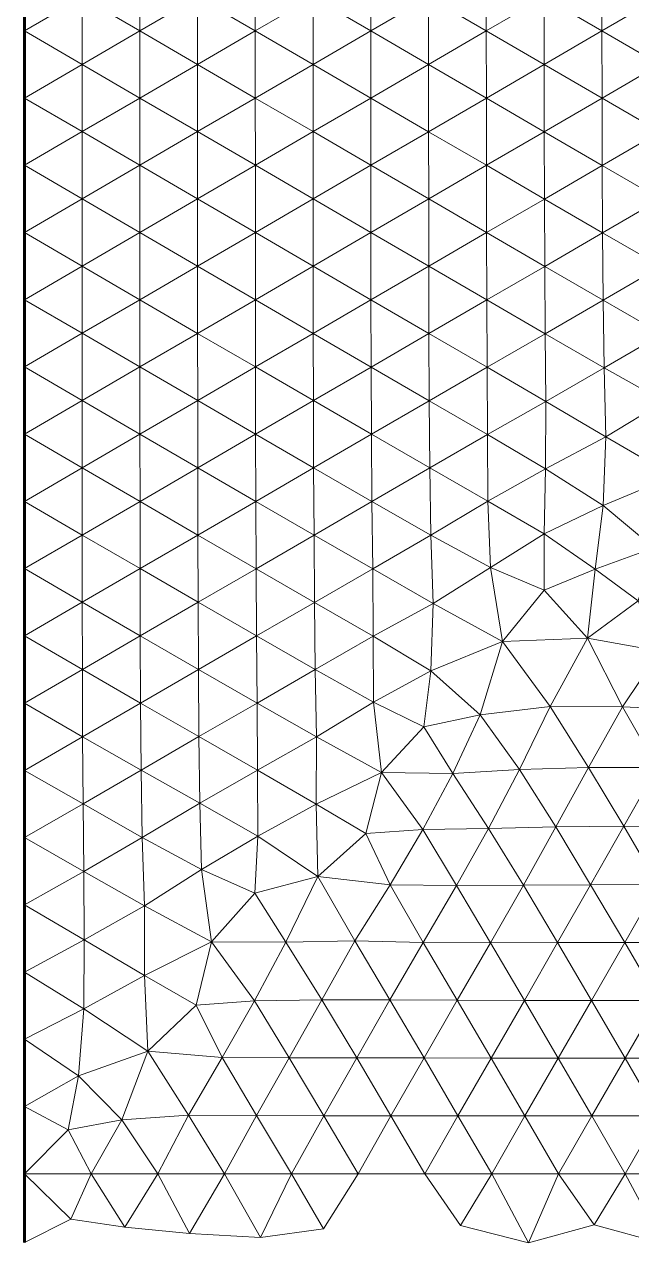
# Model space of a CAD drawing. Extents: x 1.2 to 53.9, y -43.5 to 3.2.
# Drawn here: x 31.409 to 33.231, y -43.469 to -39.812 of the extents above; entities that cross this region are included whole.
import ezdxf

# ---------------------------------------------------------------- set-up
doc = ezdxf.new("R2010")
doc.units = 0
doc.header["$MEASUREMENT"] = 0
doc.layers.add('layer', color=7, linetype='Continuous')

msp = doc.modelspace()

# ---------------------------------------------------------------- linework, layer by layer
at = {"color": 1, "lineweight": 60}
msp.add_line((31.4091, -43.4649), (31.4091, -23.259), dxfattribs=at)
at = {"layer": 'layer', "color": 47, "lineweight": 9}
for points in [[(31.4091, -39.63), (31.4091, -39.8316), (31.5823, -39.7308)], [(31.7555, -39.63), (31.5823, -39.7308), (31.7555, -39.8316)], [(31.7555, -39.63), (31.7555, -39.8316), (31.9287, -39.7308)], [(32.1019, -39.63), (31.9287, -39.7308), (32.1019, -39.8316)], [(32.1019, -39.63), (32.1019, -39.8316), (32.2751, -39.7308)], [(32.4483, -39.63), (32.2751, -39.7308), (32.4484, -39.8316)], [(32.4483, -39.63), (32.4484, -39.8316), (32.6216, -39.7308)], [(32.7948, -39.63), (32.6216, -39.7308), (32.7949, -39.8316)], [(32.7948, -39.63), (32.7949, -39.8316), (32.9682, -39.7308)], [(33.1414, -39.63), (32.9682, -39.7308), (33.1416, -39.8316)], [(33.1414, -39.63), (33.1416, -39.8316), (33.3149, -39.7308)], [(31.5823, -39.7308), (31.4091, -39.8316), (31.5823, -39.9324)], [(31.5823, -39.7308), (31.5823, -39.9324), (31.7555, -39.8316)], [(31.9287, -39.7308), (31.7555, -39.8316), (31.9287, -39.9324)], [(31.9287, -39.7308), (31.9287, -39.9324), (32.1019, -39.8316)], [(32.2751, -39.7308), (32.1019, -39.8316), (32.2752, -39.9324)], [(32.2751, -39.7308), (32.2752, -39.9324), (32.4484, -39.8316)], [(32.6216, -39.7308), (32.4484, -39.8316), (32.6217, -39.9324)], [(32.6216, -39.7308), (32.6217, -39.9324), (32.7949, -39.8316)], [(32.9682, -39.7308), (32.7949, -39.8316), (32.9684, -39.9325)], [(32.9682, -39.7308), (32.9684, -39.9325), (33.1416, -39.8316)], [(33.3149, -39.7308), (33.1416, -39.8316), (33.3154, -39.9325)], [(31.4091, -39.8316), (31.4091, -40.0332), (31.5823, -39.9324)], [(31.7555, -39.8316), (31.5823, -39.9324), (31.7555, -40.0332)], [(31.7555, -39.8316), (31.7555, -40.0332), (31.9287, -39.9324)], [(32.1019, -39.8316), (31.9287, -39.9324), (32.1019, -40.0332)], [(32.1019, -39.8316), (32.1019, -40.0332), (32.2752, -39.9324)], [(32.4484, -39.8316), (32.2752, -39.9324), (32.4484, -40.0332)], [(32.4484, -39.8316), (32.4484, -40.0332), (32.6217, -39.9324)], [(32.7949, -39.8316), (32.6217, -39.9324), (32.7951, -40.0333)], [(32.7949, -39.8316), (32.7951, -40.0333), (32.9684, -39.9325)], [(33.1416, -39.8316), (32.9684, -39.9325), (33.1421, -40.0333)], [(33.1416, -39.8316), (33.1421, -40.0333), (33.3154, -39.9325)], [(31.5823, -39.9324), (31.4091, -40.0332), (31.5823, -40.134)], [(31.5823, -39.9324), (31.5823, -40.134), (31.7555, -40.0332)], [(31.9287, -39.9324), (31.7555, -40.0332), (31.9287, -40.134)], [(31.9287, -39.9324), (31.9287, -40.134), (32.1019, -40.0332)], [(32.2752, -39.9324), (32.1019, -40.0332), (32.2752, -40.134)], [(32.2752, -39.9324), (32.2752, -40.134), (32.4484, -40.0332)], [(32.6217, -39.9324), (32.4484, -40.0332), (32.6218, -40.1341)], [(32.6217, -39.9324), (32.6218, -40.1341), (32.7951, -40.0333)], [(32.9684, -39.9325), (32.7951, -40.0333), (32.9687, -40.1342)], [(32.9684, -39.9325), (32.9687, -40.1342), (33.1421, -40.0333)], [(33.3154, -39.9325), (33.1421, -40.0333), (33.3163, -40.1343)], [(31.4091, -40.0332), (31.4091, -40.2348), (31.5823, -40.134)], [(31.7555, -40.0332), (31.5823, -40.134), (31.7555, -40.2348)], [(31.7555, -40.0332), (31.7555, -40.2348), (31.9287, -40.134)], [(32.1019, -40.0332), (31.9287, -40.134), (32.102, -40.2348)], [(32.1019, -40.0332), (32.102, -40.2348), (32.2752, -40.134)], [(32.4484, -40.0332), (32.2752, -40.134), (32.4486, -40.2349)], [(32.4484, -40.0332), (32.4486, -40.2349), (32.6218, -40.1341)], [(32.7951, -40.0333), (32.6218, -40.1341), (32.7954, -40.235)], [(32.7951, -40.0333), (32.7954, -40.235), (32.9687, -40.1342)], [(33.1421, -40.0333), (32.9687, -40.1342), (33.1428, -40.2352)], [(33.1421, -40.0333), (33.1428, -40.2352), (33.3163, -40.1343)], [(31.5823, -40.134), (31.4091, -40.2348), (31.5823, -40.3356)], [(31.5823, -40.134), (31.5823, -40.3356), (31.7555, -40.2348)], [(31.9287, -40.134), (31.7555, -40.2348), (31.9288, -40.3356)], [(31.9287, -40.134), (31.9288, -40.3356), (32.102, -40.2348)], [(32.2752, -40.134), (32.102, -40.2348), (32.2753, -40.3357)], [(32.2752, -40.134), (32.2753, -40.3357), (32.4486, -40.2349)], [(32.6218, -40.1341), (32.4486, -40.2349), (32.6221, -40.3358)], [(32.6218, -40.1341), (32.6221, -40.3358), (32.7954, -40.235)], [(32.9687, -40.1342), (32.7954, -40.235), (32.9694, -40.336)], [(32.9687, -40.1342), (32.9694, -40.336), (33.1428, -40.2352)], [(33.3163, -40.1343), (33.1428, -40.2352), (33.3178, -40.3363)], [(31.4091, -40.2348), (31.4091, -40.4364), (31.5823, -40.3356)], [(31.7555, -40.2348), (31.5823, -40.3356), (31.7555, -40.4364)], [(31.7555, -40.2348), (31.7555, -40.4364), (31.9288, -40.3356)], [(32.102, -40.2348), (31.9288, -40.3356), (32.102, -40.4365)], [(32.102, -40.2348), (32.102, -40.4365), (32.2753, -40.3357)], [(32.4486, -40.2349), (32.2753, -40.3357), (32.4487, -40.4365)], [(32.4486, -40.2349), (32.4487, -40.4365), (32.6221, -40.3358)], [(32.7954, -40.235), (32.6221, -40.3358), (32.7959, -40.4368)], [(32.7954, -40.235), (32.7959, -40.4368), (32.9694, -40.336)], [(33.1428, -40.2352), (32.9694, -40.336), (33.144, -40.4372)], [(33.1428, -40.2352), (33.144, -40.4372), (33.3178, -40.3363)], [(31.5823, -40.3356), (31.4091, -40.4364), (31.5823, -40.5372)], [(31.5823, -40.3356), (31.5823, -40.5372), (31.7555, -40.4364)], [(31.9288, -40.3356), (31.7555, -40.4364), (31.9288, -40.5372)], [(31.9288, -40.3356), (31.9288, -40.5372), (32.102, -40.4365)], [(32.2753, -40.3357), (32.102, -40.4365), (32.2754, -40.5373)], [(32.2753, -40.3357), (32.2754, -40.5373), (32.4487, -40.4365)], [(32.6221, -40.3358), (32.4487, -40.4365), (32.6224, -40.5375)], [(32.6221, -40.3358), (32.6224, -40.5375), (32.7959, -40.4368)], [(32.9694, -40.336), (32.7959, -40.4368), (32.9703, -40.538)], [(32.9694, -40.336), (32.9703, -40.538), (33.144, -40.4372)], [(33.3178, -40.3363), (33.144, -40.4372), (33.3199, -40.5387)], [(31.4091, -40.4364), (31.4091, -40.638), (31.5823, -40.5372)], [(31.7555, -40.4364), (31.5823, -40.5372), (31.7556, -40.638)], [(31.7555, -40.4364), (31.7556, -40.638), (31.9288, -40.5372)], [(32.102, -40.4365), (31.9288, -40.5372), (32.1022, -40.6381)], [(32.102, -40.4365), (32.1022, -40.6381), (32.2754, -40.5373)], [(32.4487, -40.4365), (32.2754, -40.5373), (32.449, -40.6382)], [(32.4487, -40.4365), (32.449, -40.6382), (32.6224, -40.5375)], [(32.7959, -40.4368), (32.6224, -40.5375), (32.7966, -40.6387)], [(32.7959, -40.4368), (32.7966, -40.6387), (32.9703, -40.538)], [(33.144, -40.4372), (32.9703, -40.538), (33.1458, -40.6395)], [(33.144, -40.4372), (33.1458, -40.6395), (33.3199, -40.5387)], [(31.5823, -40.5372), (31.4091, -40.638), (31.5823, -40.7388)], [(31.5823, -40.5372), (31.5823, -40.7388), (31.7556, -40.638)], [(31.9288, -40.5372), (31.7556, -40.638), (31.9289, -40.7389)], [(31.9288, -40.5372), (31.9289, -40.7389), (32.1022, -40.6381)], [(32.2754, -40.5373), (32.1022, -40.6381), (32.2757, -40.739)], [(32.2754, -40.5373), (32.2757, -40.739), (32.449, -40.6382)], [(32.6224, -40.5375), (32.449, -40.6382), (32.6229, -40.7393)], [(32.6224, -40.5375), (32.6229, -40.7393), (32.7966, -40.6387)], [(32.9703, -40.538), (32.7966, -40.6387), (32.9717, -40.7403)], [(32.9703, -40.538), (32.9717, -40.7403), (33.1458, -40.6395)], [(33.3199, -40.5387), (33.1458, -40.6395), (33.3227, -40.7411)], [(31.4091, -40.638), (31.4091, -40.8396), (31.5823, -40.7388)], [(31.7556, -40.638), (31.5823, -40.7388), (31.7557, -40.8397)], [(31.7556, -40.638), (31.7557, -40.8397), (31.9289, -40.7389)], [(32.1022, -40.6381), (31.9289, -40.7389), (32.1024, -40.8397)], [(32.1022, -40.6381), (32.1024, -40.8397), (32.2757, -40.739)], [(32.449, -40.6382), (32.2757, -40.739), (32.4495, -40.8399)], [(32.449, -40.6382), (32.4495, -40.8399), (32.6229, -40.7393)], [(32.7966, -40.6387), (32.6229, -40.7393), (32.7975, -40.8407)], [(32.7966, -40.6387), (32.7975, -40.8407), (32.9717, -40.7403)], [(33.1458, -40.6395), (32.9717, -40.7403), (33.1488, -40.8426)], [(33.1458, -40.6395), (33.1488, -40.8426), (33.3227, -40.7411)], [(31.5823, -40.7388), (31.4091, -40.8396), (31.5824, -40.9405)], [(31.5823, -40.7388), (31.5824, -40.9405), (31.7557, -40.8397)], [(31.9289, -40.7389), (31.7557, -40.8397), (31.9291, -40.9405)], [(31.9289, -40.7389), (31.9291, -40.9405), (32.1024, -40.8397)], [(32.2757, -40.739), (32.1024, -40.8397), (32.2761, -40.9406)], [(32.2757, -40.739), (32.2761, -40.9406), (32.4495, -40.8399)], [(32.6229, -40.7393), (32.4495, -40.8399), (32.6237, -40.941)], [(32.6229, -40.7393), (32.6237, -40.941), (32.7975, -40.8407)], [(32.9717, -40.7403), (32.7975, -40.8407), (32.9735, -40.9432)], [(32.9717, -40.7403), (32.9735, -40.9432), (33.1488, -40.8426)], [(33.3227, -40.7411), (33.1488, -40.8426), (33.3282, -40.9432)], [(31.4091, -40.8396), (31.4091, -41.0413), (31.5824, -40.9405)], [(31.7557, -40.8397), (31.5824, -40.9405), (31.7558, -41.0413)], [(31.7557, -40.8397), (31.7558, -41.0413), (31.9291, -40.9405)], [(32.1024, -40.8397), (31.9291, -40.9405), (32.1028, -41.0413)], [(32.1024, -40.8397), (32.1028, -41.0413), (32.2761, -40.9406)], [(32.4495, -40.8399), (32.2761, -40.9406), (32.4503, -41.0415)], [(32.4495, -40.8399), (32.4503, -41.0415), (32.6237, -40.941)], [(32.7975, -40.8407), (32.6237, -40.941), (32.7984, -41.0424)], [(32.7975, -40.8407), (32.7984, -41.0424), (32.9735, -40.9432)], [(33.1488, -40.8426), (32.9735, -40.9432), (33.1538, -41.0491)], [(33.1488, -40.8426), (33.1538, -41.0491), (33.3282, -40.9432)], [(31.5824, -40.9405), (31.4091, -41.0413), (31.5825, -41.1421)], [(31.5824, -40.9405), (31.5825, -41.1421), (31.7558, -41.0413)], [(31.9291, -40.9405), (31.7558, -41.0413), (31.9294, -41.1421)], [(31.9291, -40.9405), (31.9294, -41.1421), (32.1028, -41.0413)], [(32.2761, -40.9406), (32.1028, -41.0413), (32.2769, -41.1422)], [(32.2761, -40.9406), (32.2769, -41.1422), (32.4503, -41.0415)], [(32.6237, -40.941), (32.4503, -41.0415), (32.6252, -41.1423)], [(32.6237, -40.941), (32.6252, -41.1423), (32.7984, -41.0424)], [(32.9735, -40.9432), (32.7984, -41.0424), (32.9729, -41.1451)], [(32.9735, -40.9432), (32.9729, -41.1451), (33.1538, -41.0491)], [(33.3282, -40.9432), (33.1538, -41.0491), (33.3567, -41.1672)], [(31.4091, -41.0413), (31.4091, -41.2429), (31.5825, -41.1421)], [(31.7558, -41.0413), (31.5825, -41.1421), (31.756, -41.2429)], [(31.7558, -41.0413), (31.756, -41.2429), (31.9294, -41.1421)], [(32.1028, -41.0413), (31.9294, -41.1421), (32.1034, -41.243)], [(32.1028, -41.0413), (32.1034, -41.243), (32.2769, -41.1422)], [(32.4503, -41.0415), (32.2769, -41.1422), (32.452, -41.2431)], [(32.4503, -41.0415), (32.452, -41.2431), (32.6252, -41.1423)], [(32.7984, -41.0424), (32.6252, -41.1423), (32.7998, -41.2423)], [(32.7984, -41.0424), (32.7998, -41.2423), (32.9729, -41.1451)], [(33.1538, -41.0491), (32.9729, -41.1451), (33.1452, -41.2548)], [(33.1538, -41.0491), (33.1452, -41.2548), (33.3567, -41.1672)], [(31.5825, -41.1421), (31.4091, -41.2429), (31.5826, -41.3437)], [(31.5825, -41.1421), (31.5826, -41.3437), (31.756, -41.2429)], [(31.9294, -41.1421), (31.756, -41.2429), (31.9298, -41.3437)], [(31.9294, -41.1421), (31.9298, -41.3437), (32.1034, -41.243)], [(32.2769, -41.1422), (32.1034, -41.243), (32.2781, -41.3439)], [(32.2769, -41.1422), (32.2781, -41.3439), (32.452, -41.2431)], [(32.6252, -41.1423), (32.452, -41.2431), (32.6287, -41.3437)], [(32.6252, -41.1423), (32.6287, -41.3437), (32.7998, -41.2423)], [(32.9729, -41.1451), (32.7998, -41.2423), (32.969, -41.3397)], [(32.9729, -41.1451), (32.969, -41.3397), (33.1452, -41.2548)], [(33.3567, -41.1672), (33.1452, -41.2548), (33.2976, -41.3822)], [(31.4091, -41.2429), (31.4091, -41.4445), (31.5826, -41.3437)], [(31.756, -41.2429), (31.5826, -41.3437), (31.7563, -41.4445)], [(31.756, -41.2429), (31.7563, -41.4445), (31.9298, -41.3437)], [(32.1034, -41.243), (31.9298, -41.3437), (32.1042, -41.4446)], [(32.1034, -41.243), (32.1042, -41.4446), (32.2781, -41.3439)], [(32.452, -41.2431), (32.2781, -41.3439), (32.4546, -41.4453)], [(32.452, -41.2431), (32.4546, -41.4453), (32.6287, -41.3437)], [(32.7998, -41.2423), (32.6287, -41.3437), (32.8072, -41.4411)], [(32.7998, -41.2423), (32.8072, -41.4411), (32.969, -41.3397)], [(33.1452, -41.2548), (32.969, -41.3397), (33.1219, -41.4465)], [(33.1452, -41.2548), (33.1219, -41.4465), (33.2976, -41.3822)], [(31.5826, -41.3437), (31.4091, -41.4445), (31.5828, -41.5453)], [(31.5826, -41.3437), (31.5828, -41.5453), (31.7563, -41.4445)], [(31.9298, -41.3437), (31.7563, -41.4445), (31.9304, -41.5452)], [(31.9298, -41.3437), (31.9304, -41.5452), (32.1042, -41.4446)], [(32.2781, -41.3439), (32.1042, -41.4446), (32.2794, -41.5455)], [(32.2781, -41.3439), (32.2794, -41.5455), (32.4546, -41.4453)], [(32.6287, -41.3437), (32.4546, -41.4453), (32.6359, -41.5485)], [(32.6287, -41.3437), (32.6359, -41.5485), (32.8072, -41.4411)], [(32.969, -41.3397), (32.8072, -41.4411), (32.9682, -41.5088)], [(32.969, -41.3397), (32.9682, -41.5088), (33.1219, -41.4465)], [(33.1219, -41.4465), (33.2503, -41.5409), (33.2976, -41.3822)], [(31.4091, -41.4445), (31.4091, -41.6461), (31.5828, -41.5453)], [(31.7563, -41.4445), (31.5828, -41.5453), (31.7568, -41.646)], [(31.7563, -41.4445), (31.7568, -41.646), (31.9304, -41.5452)], [(32.1042, -41.4446), (31.9304, -41.5452), (32.1053, -41.646)], [(32.1042, -41.4446), (32.1053, -41.646), (32.2794, -41.5455)], [(32.4546, -41.4453), (32.2794, -41.5455), (32.4556, -41.6469)], [(32.4546, -41.4453), (32.4556, -41.6469), (32.6359, -41.5485)], [(32.8072, -41.4411), (32.6359, -41.5485), (32.8431, -41.6633)], [(32.8072, -41.4411), (32.8431, -41.6633), (32.9682, -41.5088)], [(32.9682, -41.5088), (33.0989, -41.6528), (33.1219, -41.4465)], [(33.1219, -41.4465), (33.0989, -41.6528), (33.2503, -41.5409)], [(32.9682, -41.5088), (32.8431, -41.6633), (33.0989, -41.6528)], [(31.5828, -41.5453), (31.4091, -41.6461), (31.5831, -41.7468)], [(31.5828, -41.5453), (31.5831, -41.7468), (31.7568, -41.646)], [(31.9304, -41.5452), (31.7568, -41.646), (31.9314, -41.7467)], [(31.9304, -41.5452), (31.9314, -41.7467), (32.1053, -41.646)], [(32.2794, -41.5455), (32.1053, -41.646), (32.2811, -41.7466)], [(32.2794, -41.5455), (32.2811, -41.7466), (32.4556, -41.6469)], [(32.6359, -41.5485), (32.4556, -41.6469), (32.6289, -41.7508)], [(32.6359, -41.5485), (32.6289, -41.7508), (32.8431, -41.6633)], [(33.0989, -41.6528), (33.3152, -41.6919), (33.2503, -41.5409)], [(31.4091, -41.6461), (31.4091, -41.8477), (31.5831, -41.7468)], [(31.7568, -41.646), (31.5831, -41.7468), (31.7576, -41.8474)], [(31.7568, -41.646), (31.7576, -41.8474), (31.9314, -41.7467)], [(32.1053, -41.646), (31.9314, -41.7467), (32.1071, -41.8475)], [(32.1053, -41.646), (32.1071, -41.8475), (32.2811, -41.7466)], [(32.4556, -41.6469), (32.2811, -41.7466), (32.4562, -41.8445)], [(32.4556, -41.6469), (32.4562, -41.8445), (32.6289, -41.7508)], [(32.8431, -41.6633), (32.6289, -41.7508), (32.7764, -41.8829)], [(32.8431, -41.6633), (32.7764, -41.8829), (32.9868, -41.8578)], [(32.8431, -41.6633), (32.9868, -41.8578), (33.0989, -41.6528)], [(32.9868, -41.8578), (33.2038, -41.8589), (33.0989, -41.6528)], [(33.0989, -41.6528), (33.2038, -41.8589), (33.3152, -41.6919)], [(33.2038, -41.8589), (33.4105, -41.8677), (33.3152, -41.6919)], [(31.5831, -41.7468), (31.4091, -41.8477), (31.5838, -41.9484)], [(31.5831, -41.7468), (31.5838, -41.9484), (31.7576, -41.8474)], [(31.9314, -41.7467), (31.7576, -41.8474), (31.9327, -41.9479)], [(31.9314, -41.7467), (31.9327, -41.9479), (32.1071, -41.8475)], [(32.2811, -41.7466), (32.1071, -41.8475), (32.2859, -41.9489)], [(32.2811, -41.7466), (32.2859, -41.9489), (32.4562, -41.8445)], [(32.6289, -41.7508), (32.4562, -41.8445), (32.6074, -41.9185)], [(32.6289, -41.7508), (32.6074, -41.9185), (32.7764, -41.8829)], [(31.4091, -41.8477), (31.4091, -42.0493), (31.5838, -41.9484)], [(31.7576, -41.8474), (31.5838, -41.9484), (31.7591, -42.0487)], [(31.7576, -41.8474), (31.7591, -42.0487), (31.9327, -41.9479)], [(32.1071, -41.8475), (31.9327, -41.9479), (32.1086, -42.0484)], [(32.1071, -41.8475), (32.1086, -42.0484), (32.2859, -41.9489)], [(32.4562, -41.8445), (32.2859, -41.9489), (32.4806, -42.0554)], [(32.4562, -41.8445), (32.4806, -42.0554), (32.6074, -41.9185)], [(32.7764, -41.8829), (32.8945, -42.0471), (32.9868, -41.8578)], [(32.8945, -42.0471), (33.1011, -42.0404), (32.9868, -41.8578)], [(32.9868, -41.8578), (33.1011, -42.0404), (33.2038, -41.8589)], [(33.1011, -42.0404), (33.3077, -42.0412), (33.2038, -41.8589)], [(33.2038, -41.8589), (33.3077, -42.0412), (33.4105, -41.8677)], [(32.6074, -41.9185), (32.6946, -42.0591), (32.7764, -41.8829)], [(32.6946, -42.0591), (32.8945, -42.0471), (32.7764, -41.8829)], [(32.6074, -41.9185), (32.4806, -42.0554), (32.6946, -42.0591)], [(31.5838, -41.9484), (31.4091, -42.0493), (31.585, -42.1501)], [(31.5838, -41.9484), (31.585, -42.1501), (31.7591, -42.0487)], [(31.9327, -41.9479), (31.7591, -42.0487), (31.935, -42.1482)], [(31.9327, -41.9479), (31.935, -42.1482), (32.1086, -42.0484)], [(32.2859, -41.9489), (32.1086, -42.0484), (32.2842, -42.151)], [(32.2859, -41.9489), (32.2842, -42.151), (32.4806, -42.0554)], [(32.8945, -42.0471), (33.0036, -42.219), (33.1011, -42.0404)], [(33.0036, -42.219), (33.2071, -42.2172), (33.1011, -42.0404)], [(33.1011, -42.0404), (33.2071, -42.2172), (33.3077, -42.0412)], [(33.2071, -42.2172), (33.41, -42.2176), (33.3077, -42.0412)], [(31.4091, -42.0493), (31.4091, -42.2509), (31.585, -42.1501)], [(31.7591, -42.0487), (31.585, -42.1501), (31.7624, -42.2504)], [(31.7591, -42.0487), (31.7624, -42.2504), (31.935, -42.1482)], [(32.1086, -42.0484), (31.935, -42.1482), (32.1094, -42.2467)], [(32.1086, -42.0484), (32.1094, -42.2467), (32.2842, -42.151)], [(32.4806, -42.0554), (32.2842, -42.151), (32.4332, -42.2387)], [(32.4806, -42.0554), (32.4332, -42.2387), (32.6041, -42.2272)], [(32.4806, -42.0554), (32.6041, -42.2272), (32.6946, -42.0591)], [(32.6041, -42.2272), (32.8019, -42.2234), (32.6946, -42.0591)], [(32.6946, -42.0591), (32.8019, -42.2234), (32.8945, -42.0471)], [(32.8019, -42.2234), (33.0036, -42.219), (32.8945, -42.0471)], [(31.585, -42.1501), (31.4091, -42.2509), (31.5872, -42.3528)], [(31.585, -42.1501), (31.5872, -42.3528), (31.7624, -42.2504)], [(31.935, -42.1482), (31.7624, -42.2504), (31.9408, -42.347)], [(31.935, -42.1482), (31.9408, -42.347), (32.1094, -42.2467)], [(32.2842, -42.151), (32.1094, -42.2467), (32.2897, -42.3675)], [(32.2842, -42.151), (32.2897, -42.3675), (32.4332, -42.2387)], [(32.4332, -42.2387), (32.5067, -42.3924), (32.6041, -42.2272)], [(32.5067, -42.3924), (32.7057, -42.3947), (32.6041, -42.2272)], [(32.6041, -42.2272), (32.7057, -42.3947), (32.8019, -42.2234)], [(32.7057, -42.3947), (32.9063, -42.3936), (32.8019, -42.2234)], [(32.8019, -42.2234), (32.9063, -42.3936), (33.0036, -42.219)], [(32.9063, -42.3936), (33.108, -42.3923), (33.0036, -42.219)], [(33.0036, -42.219), (33.108, -42.3923), (33.2071, -42.2172)], [(33.108, -42.3923), (33.3099, -42.3918), (33.2071, -42.2172)], [(33.2071, -42.2172), (33.3099, -42.3918), (33.41, -42.2176)], [(31.4091, -42.2509), (31.4091, -42.4525), (31.5872, -42.3528)], [(31.7624, -42.2504), (31.5872, -42.3528), (31.7695, -42.4557)], [(31.7624, -42.2504), (31.7695, -42.4557), (31.9408, -42.347)], [(32.1094, -42.2467), (31.9408, -42.347), (32.1006, -42.4179)], [(32.1094, -42.2467), (32.1006, -42.4179), (32.2897, -42.3675)], [(32.2897, -42.3675), (32.5067, -42.3924), (32.4332, -42.2387)], [(31.5872, -42.3528), (31.4091, -42.4525), (31.5886, -42.5573)], [(31.5872, -42.3528), (31.5886, -42.5573), (31.7695, -42.4557)], [(31.9408, -42.347), (31.7695, -42.4557), (31.9709, -42.5633)], [(31.9408, -42.347), (31.9709, -42.5633), (32.1006, -42.4179)], [(32.1006, -42.4179), (32.1939, -42.5647), (32.2897, -42.3675)], [(32.1939, -42.5647), (32.4007, -42.5609), (32.2897, -42.3675)], [(32.2897, -42.3675), (32.4007, -42.5609), (32.5067, -42.3924)], [(32.4007, -42.5609), (32.6059, -42.5651), (32.5067, -42.3924)], [(32.5067, -42.3924), (32.6059, -42.5651), (32.7057, -42.3947)], [(32.6059, -42.5651), (32.8076, -42.5662), (32.7057, -42.3947)], [(32.7057, -42.3947), (32.8076, -42.5662), (32.9063, -42.3936)], [(32.8076, -42.5662), (33.0089, -42.566), (32.9063, -42.3936)], [(32.9063, -42.3936), (33.0089, -42.566), (33.108, -42.3923)], [(33.0089, -42.566), (33.2102, -42.5657), (33.108, -42.3923)], [(33.108, -42.3923), (33.2102, -42.5657), (33.3099, -42.3918)], [(33.2102, -42.5657), (33.4112, -42.5657), (33.3099, -42.3918)], [(32.1006, -42.4179), (31.9709, -42.5633), (32.1939, -42.5647)], [(31.4091, -42.4525), (31.4091, -42.6542), (31.5886, -42.5573)], [(31.7695, -42.4557), (31.5886, -42.5573), (31.7698, -42.6641)], [(31.7695, -42.4557), (31.7698, -42.6641), (31.9709, -42.5633)], [(31.5886, -42.5573), (31.4091, -42.6542), (31.5878, -42.7646)], [(31.5886, -42.5573), (31.5878, -42.7646), (31.7698, -42.6641)], [(31.9709, -42.5633), (31.7698, -42.6641), (31.9243, -42.7538)], [(31.9709, -42.5633), (31.9243, -42.7538), (32.0995, -42.7403)], [(31.9709, -42.5633), (32.0995, -42.7403), (32.1939, -42.5647)], [(32.0995, -42.7403), (32.3018, -42.7379), (32.1939, -42.5647)], [(32.1939, -42.5647), (32.3018, -42.7379), (32.4007, -42.5609)], [(32.3018, -42.7379), (32.5053, -42.7378), (32.4007, -42.5609)], [(32.4007, -42.5609), (32.5053, -42.7378), (32.6059, -42.5651)], [(32.5053, -42.7378), (32.7079, -42.7388), (32.6059, -42.5651)], [(32.6059, -42.5651), (32.7079, -42.7388), (32.8076, -42.5662)], [(32.7079, -42.7388), (32.9094, -42.7392), (32.8076, -42.5662)], [(32.8076, -42.5662), (32.9094, -42.7392), (33.0089, -42.566)], [(32.9094, -42.7392), (33.1104, -42.7392), (33.0089, -42.566)], [(33.0089, -42.566), (33.1104, -42.7392), (33.2102, -42.5657)], [(33.1104, -42.7392), (33.3112, -42.7391), (33.2102, -42.5657)], [(33.2102, -42.5657), (33.3112, -42.7391), (33.4112, -42.5657)], [(31.4091, -42.6542), (31.4091, -42.8558), (31.5878, -42.7646)], [(31.7698, -42.6641), (31.5878, -42.7646), (31.7796, -42.8912)], [(31.7698, -42.6641), (31.7796, -42.8912), (31.9243, -42.7538)], [(31.9243, -42.7538), (32.0025, -42.9108), (32.0995, -42.7403)], [(32.0025, -42.9108), (32.204, -42.9117), (32.0995, -42.7403)], [(32.0995, -42.7403), (32.204, -42.9117), (32.3018, -42.7379)], [(32.204, -42.9117), (32.4061, -42.9117), (32.3018, -42.7379)], [(32.3018, -42.7379), (32.4061, -42.9117), (32.5053, -42.7378)], [(32.4061, -42.9117), (32.6082, -42.9119), (32.5053, -42.7378)], [(32.5053, -42.7378), (32.6082, -42.9119), (32.7079, -42.7388)], [(32.6082, -42.9119), (32.8096, -42.9123), (32.7079, -42.7388)], [(32.7079, -42.7388), (32.8096, -42.9123), (32.9094, -42.7392)], [(32.8096, -42.9123), (33.0105, -42.9124), (32.9094, -42.7392)], [(32.9094, -42.7392), (33.0105, -42.9124), (33.1104, -42.7392)], [(33.0105, -42.9124), (33.2112, -42.9125), (33.1104, -42.7392)], [(33.1104, -42.7392), (33.2112, -42.9125), (33.3112, -42.7391)], [(33.2112, -42.9125), (33.4117, -42.9125), (33.3112, -42.7391)], [(31.5878, -42.7646), (31.4091, -42.8558), (31.5712, -42.9656)], [(31.5878, -42.7646), (31.5712, -42.9656), (31.7796, -42.8912)], [(31.7796, -42.8912), (32.0025, -42.9108), (31.9243, -42.7538)], [(31.4091, -42.8558), (31.4091, -43.0574), (31.5712, -42.9656)], [(31.7796, -42.8912), (31.5712, -42.9656), (31.7019, -43.0976)], [(31.7019, -43.0976), (31.9015, -43.0837), (31.7796, -42.8912)], [(31.7796, -42.8912), (31.9015, -43.0837), (32.0025, -42.9108)], [(31.9015, -43.0837), (32.1059, -43.0848), (32.0025, -42.9108)], [(32.0025, -42.9108), (32.1059, -43.0848), (32.204, -42.9117)], [(32.1059, -43.0848), (32.3076, -43.0852), (32.204, -42.9117)], [(32.204, -42.9117), (32.3076, -43.0852), (32.4061, -42.9117)], [(32.3076, -43.0852), (32.5089, -43.0854), (32.4061, -42.9117)], [(32.4061, -42.9117), (32.5089, -43.0854), (32.6082, -42.9119)], [(32.5089, -43.0854), (32.7099, -43.0856), (32.6082, -42.9119)], [(32.6082, -42.9119), (32.7099, -43.0856), (32.8096, -42.9123)], [(32.7099, -43.0856), (32.9107, -43.0857), (32.8096, -42.9123)], [(32.8096, -42.9123), (32.9107, -43.0857), (33.0105, -42.9124)], [(32.9107, -43.0857), (33.1112, -43.0857), (33.0105, -42.9124)], [(33.0105, -42.9124), (33.1112, -43.0857), (33.2112, -42.9125)], [(33.1112, -43.0857), (33.3116, -43.0857), (33.2112, -42.9125)], [(33.2112, -42.9125), (33.3116, -43.0857), (33.4117, -42.9125)], [(31.5712, -42.9656), (31.4091, -43.0574), (31.5401, -43.1276)], [(31.5712, -42.9656), (31.5401, -43.1276), (31.7019, -43.0976)], [(31.4091, -43.0574), (31.4091, -43.259), (31.5401, -43.1276)], [(31.5401, -43.1276), (31.6093, -43.259), (31.7019, -43.0976)], [(31.6093, -43.259), (31.8096, -43.259), (31.7019, -43.0976)], [(31.7019, -43.0976), (31.8096, -43.259), (31.9015, -43.0837)], [(31.8096, -43.259), (32.0099, -43.259), (31.9015, -43.0837)], [(31.9015, -43.0837), (32.0099, -43.259), (32.1059, -43.0848)], [(32.0099, -43.259), (32.2102, -43.259), (32.1059, -43.0848)], [(32.1059, -43.0848), (32.2102, -43.259), (32.3076, -43.0852)], [(32.2102, -43.259), (32.4105, -43.259), (32.3076, -43.0852)], [(32.3076, -43.0852), (32.4105, -43.259), (32.5089, -43.0854)], [(32.4105, -43.259), (32.6108, -43.259), (32.5089, -43.0854)], [(32.5089, -43.0854), (32.6108, -43.259), (32.7099, -43.0856)], [(32.6108, -43.259), (32.8111, -43.259), (32.7099, -43.0856)], [(32.7099, -43.0856), (32.8111, -43.259), (32.9107, -43.0857)], [(32.8111, -43.259), (33.0113, -43.259), (32.9107, -43.0857)], [(32.9107, -43.0857), (33.0113, -43.259), (33.1112, -43.0857)], [(33.0113, -43.259), (33.2116, -43.259), (33.1112, -43.0857)], [(33.1112, -43.0857), (33.2116, -43.259), (33.3116, -43.0857)], [(33.2116, -43.259), (33.4119, -43.259), (33.3116, -43.0857)], [(31.4091, -43.259), (31.6093, -43.259), (31.5401, -43.1276)], [(31.4091, -43.259), (31.4091, -43.4649), (31.5484, -43.3952)], [(31.6093, -43.259), (31.4091, -43.259), (31.5484, -43.3952)], [(31.7108, -43.4191), (31.6093, -43.259), (31.5484, -43.3952)], [(31.8096, -43.259), (31.6093, -43.259), (31.7108, -43.4191)], [(31.9044, -43.4379), (31.8096, -43.259), (31.7108, -43.4191)], [(32.0099, -43.259), (31.8096, -43.259), (31.9044, -43.4379)], [(32.1171, -43.4506), (32.0099, -43.259), (31.9044, -43.4379)], [(32.2102, -43.259), (32.0099, -43.259), (32.1171, -43.4506)], [(32.3069, -43.4241), (32.2102, -43.259), (32.1171, -43.4506)], [(32.4105, -43.259), (32.2102, -43.259), (32.3069, -43.4241)], [(32.8111, -43.259), (32.6108, -43.259), (32.7178, -43.4147)], [(32.9217, -43.4658), (32.8111, -43.259), (32.7178, -43.4147)], [(33.0113, -43.259), (32.8111, -43.259), (32.9217, -43.4658)], [(33.1182, -43.412), (33.0113, -43.259), (32.9217, -43.4658)], [(33.2116, -43.259), (33.0113, -43.259), (33.1182, -43.412)], [(33.3236, -43.4685), (33.2116, -43.259), (33.1182, -43.412)], [(33.4119, -43.259), (33.2116, -43.259), (33.3236, -43.4685)]]:
    msp.add_3dface(points, dxfattribs=at)

doc.saveas('drawing.dxf')
